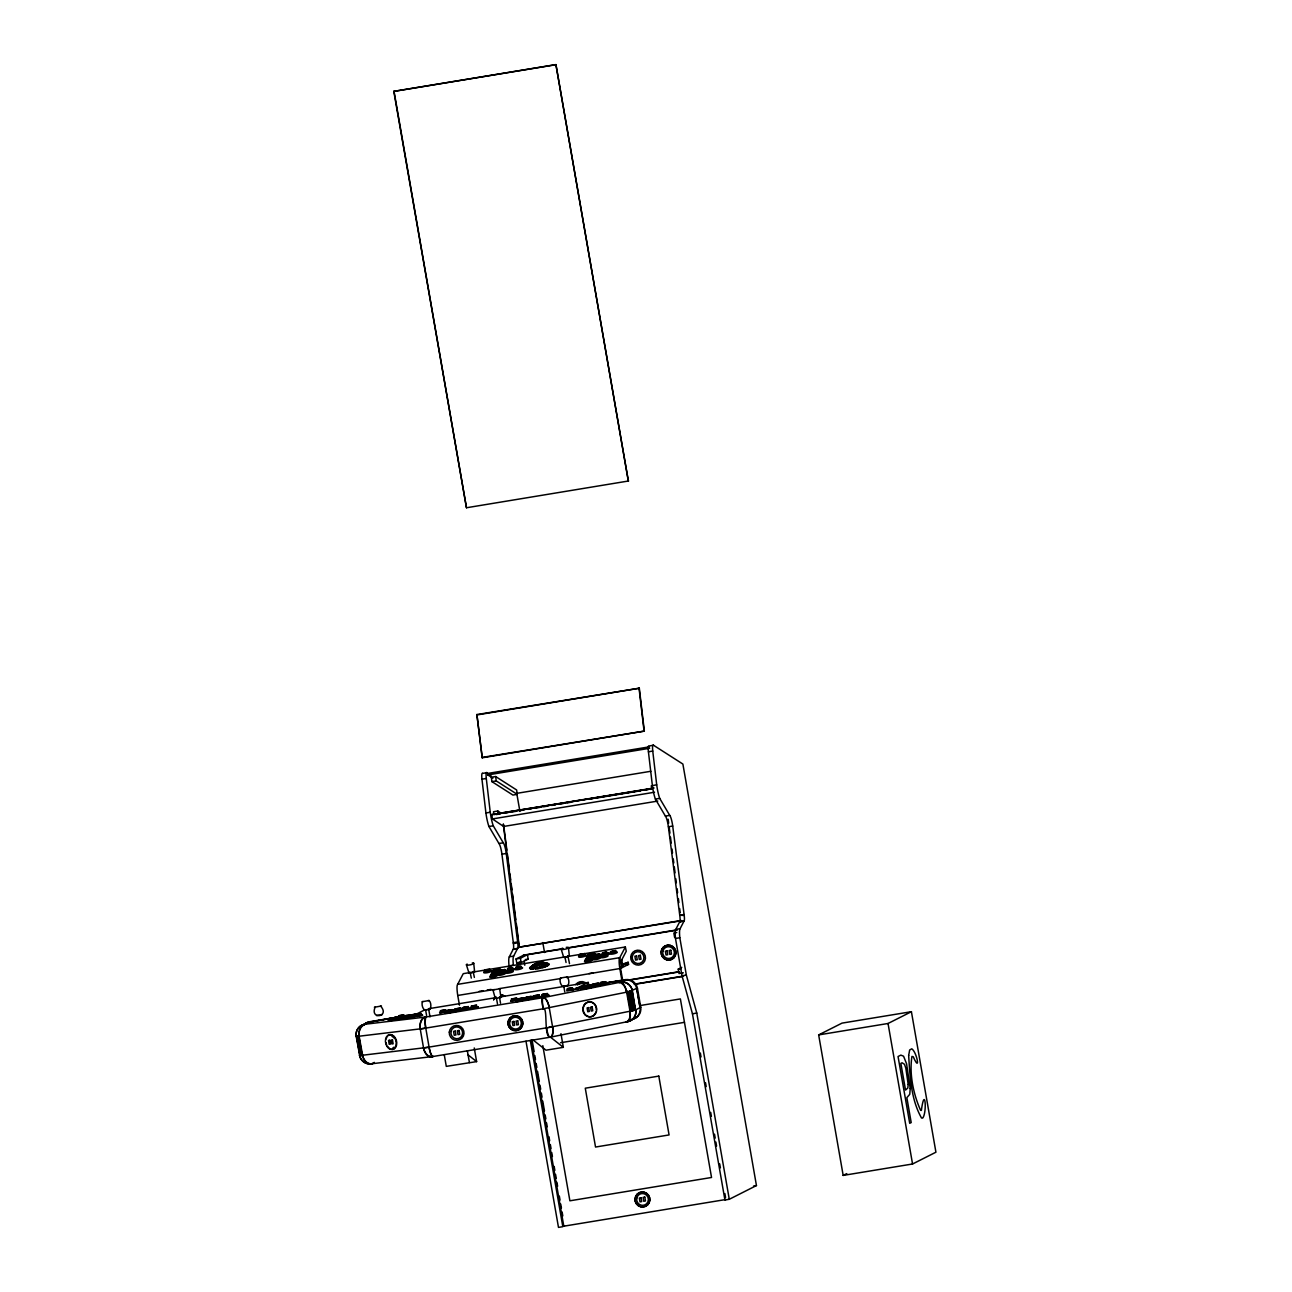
<?xml version="1.0" encoding="UTF-8"?>
<svg xmlns="http://www.w3.org/2000/svg" width="1292" height="1292" viewBox="0 0 1292 1292"><rect width="100%" height="100%" fill="white"/><g stroke="black" fill="none" stroke-linecap="round" stroke-linejoin="round"><path stroke-width="1.5" d="M601.426 955.951L605.173 955.983M473.712 963.202L474.616 971.826L470.676 973.134L468.948 972.941L469.513 972.327M496.29 969.565C506.787 968.419 488.828 973.377 495.45 969.775A3.65 0.807 -11.7 0 1 500.246 969.662A3.65 0.807 -11.7 0 1 494.513 971.326C486.212 974.297 501.651 971.665 494.675 971.487A3.65 0.807 -11.7 0 1 495.337 969.743M498.147 968.742L498.841 969.065M568.464 947.569L569.368 956.209L565.444 957.501L563.7 957.307L564.281 956.71M530.075 968.257L532.094 966.271A15.213 11.095 64.2 0 1 546.629 966.141L548.648 964.155L545.224 963.364A15.213 9.851 89.5 0 0 533.499 969.048L530.075 968.257A15.213 14.81 -26.7 0 1 548.648 964.155M729.286 1199.283L696.776 1013.073L686.343 975.056L679.818 937.734A12.985 2.277 80.7 0 1 680.109 928.69L684.275 920.631A7.558 1.324 80.7 0 0 684.292 916.093L672.712 826.072A9.464 1.663 80.7 0 0 669.74 815.381L659.711 798.375A15.068 2.632 80.7 0 1 656.707 784.842L652.751 751.072A7.897 1.389 80.7 0 1 653.494 745.242L649.149 745.952A7.897 1.389 80.7 0 0 648.423 751.783L652.379 785.568A15.068 2.632 80.7 0 0 655.383 799.086L665.396 816.108A9.464 1.663 80.7 0 1 668.384 826.783L679.947 916.803A7.558 1.324 80.7 0 1 679.931 921.357L675.781 929.4A12.985 2.277 80.7 0 0 675.49 938.46L681.998 975.767L692.447 1013.784L724.941 1199.993L729.286 1199.283L756.45 1185.555L682.887 764.057L653.494 745.242M493.334 989.624L457.756 995.454A10.594 1.857 80.7 0 1 457.659 984.359L463.247 973.667L625.36 946.971L626.249 951.235L620.564 962.136M517.64 941.949L517.834 943.499A7.558 1.324 80.7 0 1 517.801 948.037L513.651 956.096A12.985 2.277 80.7 0 0 513.36 965.14L509.032 965.851A12.985 2.277 80.7 0 1 509.323 956.807L513.473 948.764A7.558 1.324 80.7 0 0 513.489 944.21L513.312 942.659L517.64 941.949L506.254 853.479A9.464 1.663 80.7 0 0 503.266 842.788L493.253 825.782A15.068 2.632 80.7 0 1 490.249 812.248L486.293 778.478A7.897 1.389 80.7 0 1 487.036 772.648L482.691 773.359M625.36 946.971L619.772 957.663A10.594 1.857 80.7 0 0 619.869 968.774L621.904 980.434M428.088 1000.525C431.205 999.733 432.562 1010.796 427.49 1009.73C422.888 1012.653 420.724 1002.705 422.904 1001.445M429.364 1000.492L422.064 1001.736M424.357 1010.134L426.215 1009.633M445.869 1012.088L446.806 1012.024M449.826 1010.457L452.232 1010.086M451.263 1009.892L452.329 1009.617L447.145 1010.506L450.924 1010.279L449.228 1010.715M450.133 1011.216L450.86 1011.265M452.475 1010.489L451.57 1010.522M451.409 1010.78L454.154 1010.263M453.702 1010.699L454.849 1010.522M461.987 1009.036L462.907 1009.02M463.327 1008.39L464.264 1008.325M468.512 1007.502L467.446 1007.776M471.661 1007.049L472.597 1006.71M516.8 999.055L515.734 999.33M523.341 998.829L521.661 998.926M525.004 998.813L525.246 998.91M529.688 997.731L531.222 997.279M532.853 997.376L533.774 997.343M542.398 995.324L543.318 995.308M499.633 988.703L500.957 997.343L497.614 998.054L495.24 998.361L492.946 989.963L494.481 989.543M500.295 988.671L492.946 989.963M495.24 998.361L496.435 998.022M579.801 955.24L580.625 955.822M593.658 957.84L595.709 958.309M602.686 953.577L604.737 954.029M484.92 970.97L486.325 971.487M489.733 970.502L488.909 969.953M498.873 973.361L502.443 973.538M507.934 969.178L508.741 969.743M508.273 968.984L507.304 969.63L511.632 969.775L506.222 971.729L511.648 971.019M516.106 967.821L516.913 968.37M380.51 1005.967C390.636 1017.143 369.173 1020.131 375.294 1006.872M381.479 1006L374.373 1007.243M376.537 1015.593L379.396 1014.931M396.612 1018.548L397.387 1018.516M399.858 1016.529C387.794 1018.354 400.342 1017.192 399.131 1016.529M395.497 1019.711L393.931 1019.533L397.645 1018.726M395.691 1019.743L397.904 1019.566M400.439 1017.418L399.325 1017.466M402.62 1016.158L404.364 1015.738L401.957 1016.013M402.555 1017.143L401.069 1017.66M401.941 1018.484L405.591 1018.387M408.643 1015.544C393.656 1018.484 419.738 1013.929 405.72 1016.126M410.452 1015.577L409.225 1015.673M409.176 1016.449L410.856 1015.803M410.501 1015.318L409.758 1016.142M409.193 1016.594L410.856 1016.206M415.636 1016.319L405.187 1018.5M419.981 1014.769L421.725 1014.333L419.965 1014.511M584.275 954.998L583.79 954.207M589.443 954.336C584.759 958.454 602.621 952.204 590.347 953.658M587.214 957.485C597.728 958.502 578.477 961.458 588.296 958.131M586.067 959.698L589.297 960.134M595.111 955.434L596.161 956.193M593.819 956.774C595.014 959.471 601.878 953.851 593.819 956.774A3.908 0.904 -11.8 0 1 595.047 956.161M593.997 957.63L593.044 958.293L596.452 958.26M606.965 952.462L605.916 951.719L602.33 953.076L606.965 952.462L605.431 952.656M606.077 955.499L605.593 954.707M485.275 970.777L484.306 971.423L489.733 970.696M494.19 969.953L498.664 968.952M500.343 971.019C510.292 971.519 492.946 975.008 500.779 971.729M495.417 975.121L494.352 974.41M499.229 973.151L498.26 973.797L500.876 973.893M504.461 970.954L503.993 970.195M507.175 971.083L508.24 971.81M512.213 968.063L511.164 967.337L507.578 968.516L512.213 968.063L509.952 968.322M516.445 967.611C512.892 969.808 525.053 967.046 520.095 966.787M566.477 977.559L620.58 968.419L622.954 982.001M628.606 480.979L466.477 507.756L393.802 91.377L555.931 64.6L628.364 481.108L555.931 64.6M466.477 507.756L394.044 91.248M402.103 1016.287L369.593 1021.762L364.522 1024.314A10.594 10.417 63.2 0 0 356.188 1036.232L359.644 1055.354L362.6 1055.241A10.498 8.721 84.7 0 0 372.58 1063.817M516.057 958.971L520.401 958.244L527.411 954.707L528.17 959.1L521.16 962.637L516.832 963.364L516.057 958.971L523.809 955.095L563.344 948.586M424.535 1009.989L415.814 1014.398L406.043 1015.997M516.832 963.364L520.337 961.587M606.158 982.808L625.538 979.627A10.594 10.417 63.2 0 1 637.44 988.218L640.751 1007.276L635.777 1009.811A10.498 9.674 72.7 0 1 628.251 1021.52L549.956 1037.25L432.61 1056.565A10.594 1.857 80.7 0 1 429.089 1047.182L425.779 1028.125A10.578 2.681 80.9 0 1 426.441 1016.885L424.858 1017.143A10.578 6.718 82.7 0 0 420.223 1028.949L423.55 1048.006A10.578 6.718 82.7 0 0 431.77 1056.694L433.353 1056.452A10.578 2.681 80.9 0 1 429.057 1047.198L362.018 1055.306A15.924 0.856 -9.9 0 1 359.515 1055.289A10.594 10.417 63.2 0 0 371.418 1063.865L374.389 1062.395M622.13 964.22L628.17 962.282L628.542 964.397L619.869 968.774M588.813 985.36L588.296 982.437L577.831 987.718L588.571 986.022M628.17 962.282L622.663 965.059L621.759 959.827M620.015 967.579L623.503 965.818M582.918 986.62L582.191 986.991L588.005 986.038M625.538 979.627L620.483 982.178L542.042 997.876A10.578 0.824 80.3 0 0 543.141 1008.81C548.179 1005.87 543.302 1038.768 550.667 1037.105A10.578 3.714 78.9 0 0 552.556 1026.752L549.245 1007.695A10.578 3.682 78.9 0 0 543.803 997.537L425.682 1017.03L364.554 1024.314A10.594 7.494 83.2 0 0 359.144 1036.216L362.6 1055.241M359.644 1055.354L359.515 1055.289A10.498 10.481 -35.9 0 0 371.353 1063.817L432.594 1056.565A10.594 7.494 83.2 0 1 423.55 1047.99L549.052 1027.415L630.658 1011.087L627.331 992.03L637.457 988.218M683.339 972.811L679.011 973.522L678.235 969.129L681.74 967.369M630.335 1020.26L625.845 1022.053A10.498 6.04 77.9 0 0 629.882 1011.248A15.924 0.856 -9.9 0 0 635.47 1009.892L632.386 990.754A10.594 10.417 63.2 0 0 620.483 982.178L618.868 982.518A10.498 6.202 77.8 0 1 626.636 992.175L630.012 1011.232A10.594 4.457 78.7 0 1 627.363 1021.73A10.594 10.417 63.2 0 0 635.777 1009.811L630.658 1011.087M631.691 1019.549L632.418 1019.178A10.594 10.417 63.2 0 0 640.751 1007.276M818.66 1034.908L842.029 1023.119L911.409 1011.701L935.925 1152.206L912.556 1163.995L843.175 1175.413L818.66 1034.908L888.04 1023.49L911.409 1011.701M531.303 1040.06L563.797 1226.189L564.523 1225.833M843.175 1175.413L846.777 1173.604M579.801 955.046L581.045 954.562M580.625 954.82L579.187 955.709L581.206 955.789M587.424 957.243L586.261 958.163L591.688 957.437M595.58 955.224C590.46 957.679 603.897 955.127 598.745 954.594M602.67 953.367L605.496 952.527M593.642 957.63L595.063 957.227M589.717 959.875L590.719 959.084L589.136 958.906M606.675 953.528L607.159 952.559M597.631 957.792L598.632 957.194L597.647 956.807M611.681 951.784L610.858 952.688M605.593 955.709L607.03 954.836L605.173 954.61M593.351 953.835L590.945 954.546M592.802 954.223L593.739 953.496L590.186 954.077M566.703 976.8C569.158 977.269 570.499 987.346 565.169 986.151C560.76 988.864 558.289 977.979 561.519 977.689M567.576 976.8L560.276 978.092M577.088 988.348L575.861 988.445L578.218 987.992M579.85 987.653L581.045 987.363L577.314 987.879M588.118 986.119L585.583 986.523L590.767 985.602L587.262 986.394L589.394 986.119M591.671 985.925L587.295 987.266M596.985 984.795L597.857 984.698M601.652 983.067L596.581 983.89L601.232 983.47M605.383 982.727L606.271 982.518L605.205 982.582M484.92 970.777L485.744 970.567M498.615 969.501L497.517 970.066M492.93 972.844L491.493 973.7L493.496 973.764M491.784 974.992L490.33 975.654L491.767 975.944M496.08 973.183L497.533 972.327L494.917 972.23M496.919 972.973L495.498 973.377M503.977 971.164L505.43 970.308L503.412 970.227M494.933 975.331L496.37 974.475L492.204 974.733M511.907 969.113L513.36 968.273L510.679 968.273M502.863 973.28L504.3 972.44L502.459 972.23M516.267 967.498C528.783 965.447 512.536 965.754 516.929 967.401M510.808 971.229L512.262 970.55L510.825 970.26M533.596 965.495A9.981 2.229 -11.7 0 0 531.448 969.097L546.629 966.141M446.095 1011.975L446.338 1012.088M450.246 1010.522L450.908 1010.57M454.574 1011.006L455.624 1011.087M461.793 1009.036L462.439 1009.068M461.244 1010.199L468.592 1008.987L465.395 1009.359M458.45 1010.635L461.922 1009.795L457.723 1010.344M476.49 1006.226L476.247 1006.113M516.59 999.12L515.879 999.071M516.962 1000.299L517.672 1000.347M520.111 999.039L523.098 998.441M533.79 996.762L534.791 996.52M532.11 998.522L539.458 997.311L535.389 997.795M532.466 998.296L528.59 998.668M539.184 995.906L538.925 995.809M528.137 997.553L529.817 997.101L522.42 998.554M584.049 955.24L581.804 955.822M589.717 953.674L593.739 953.334M595.402 955.369C608.564 952.156 588.296 954.982 596.177 955.03M590.266 957.856L592.285 956.774L588.28 957.081M604.091 952.963L602.072 953.835L603.913 954.255M586.277 959.455L587.795 959.116M587.149 959.294L585.115 960.182L586.972 960.586M598.164 955.805L599.23 954.627M606.077 953.738L608.112 952.85L606.093 952.559M589.12 960.069L591.155 958.987L587.747 959.019M597.049 958.002L599.068 957.114L597.227 956.694M614.249 952.366L616.284 951.477L614.265 951.187M615.105 952.188L612.085 952.882M604.995 955.902L605.851 955.741M485.566 970.68C498.066 967.708 478.961 970.227 486.341 970.373M488.311 971.099L490.346 970.244L488.328 969.985M495.014 969.549L498.179 968.935M500.553 970.793L502.071 970.453M501.425 970.631L499.39 971.487L501.393 971.746M504.251 971.196L502.733 971.519M516.655 967.369L520.934 966.674M507.401 970.857L509.646 970.276M511.325 969.307L512.181 969.145M507.659 970.89L509.581 970.389M495.191 975.363L493.689 975.686M503.121 973.312L501.619 973.651M520.353 967.773L517.333 968.467M389.312 1019.566L388.521 1019.776L390.297 1019.598M396.16 1017.983L394.415 1018.419L395.643 1018.306M393.85 1018.92L394.641 1018.71L393.43 1018.823M410.436 1015.916L408.95 1016.206M410.452 1016.045L411.583 1015.98M572.162 988.881L573.05 988.655L572.001 988.719M575.828 988.913L574.924 989.107L576.684 989.026M582.611 987.411L581.755 987.686L583.273 987.508M581.287 988.17L582.401 987.896L581.077 987.992M590.46 986.636L590.815 986.184M595.967 985.344L596.581 985.069M601.862 983.987L601.038 984.149M440.427 1011.588L441.428 1011.345M441.186 1011.442L440.152 1011.733L441.541 1011.588M454.445 1009.73L449.309 1010.263M450.488 1011.361L453.896 1010.699M447.113 1012.363L446.289 1012.605L447.63 1012.573M458.515 1009.876L459.548 1009.585L458.175 1009.73M459.29 1009.714L458.03 1009.989M472.097 1006.823L471.063 1007.114L472.452 1006.969M512.197 999.733L511.18 1000.024L512.084 999.943M517.333 1000.202L510.566 1001.219L513.053 1000.573M523.551 998.829L521.193 999.281M524.875 998.151L526.765 998.022M521.354 999.685L518.835 1000.202M530.786 997.505L531.82 997.214L530.899 997.295M529.397 998.199L530.414 997.909L529.51 998.005M533.079 997.246L533.305 997.408M530.156 998.038L528.896 998.312M539.588 995.841L538.312 996.116M547 994.646L548.034 994.356L547.114 994.452M612.101 951.526L615.686 951.041M605.415 953.9C607.692 956.71 594.708 955.143 606.239 953.964M603.671 954.966L601.2 955.789A3.908 0.904 -11.8 0 1 597.873 957.259M596.387 958.163L597.211 958.066M497.582 970.082L496.209 970.195M517.349 967.143L519.675 966.691M495.66 973.441L494.093 973.797M511.487 969.371L509.985 969.614M494.513 975.589L492.171 976.041M510.388 971.487L508.838 971.842M399.438 1016.497L398.243 1016.804L399.47 1016.691M405.058 1017.143L403.96 1017.482L405.074 1017.353M410.468 1016.255L411.308 1015.932M414.57 1015.367L415.766 1015.06L414.005 1015.237M416.492 1015.124L417.364 1015.221M416.799 1015.092L415.717 1015.431L416.832 1015.286M571.694 988.978L572.372 988.687M576.733 987.992L575.893 988.477L576.878 988.17M576.41 988.784L575.311 989.188M582.24 987.459L583.063 987.314M594.788 984.682L593.173 984.972L594.901 984.811M593.787 984.972L592.737 985.053L596.274 984.31L591.058 985.198L594.142 984.811M580.706 988.315L581.739 988.122M586.616 987.104L585.26 987.443L586.826 987.298M592.124 985.812L591.219 986.071L592.947 985.925M596.823 984.666L597.647 984.504M605.738 982.679L604.349 982.97M590.008 986.749L590.832 986.587M595.515 985.441L597.259 985.166M593.626 986.458L590.169 987.346L591.074 987.346M596.355 985.812L599.149 985.15M444.723 1011.038L446.257 1010.635L444.868 1010.78M450.908 1010.134L450.052 1010.344L453.54 1009.859M455.543 1009.73L456.383 1009.569M446.37 1011.862L439.555 1012.928L442.042 1012.266M450.827 1011.329L449.39 1011.604M463.57 1008.228L464.409 1008.067M475.634 1006.42L476.473 1006.274M461.777 1010.053L463.408 1009.714M521.774 998.49L521.047 998.974M520.854 998.813L521.92 998.668L518.011 998.829L523.212 997.892L520.175 998.587M517.575 1000.121L516.332 1000.444L517.22 1000.412M526.409 998.054L527.249 997.909M520.66 999.427L521.516 999.249M522.549 999.071L524.067 998.748M535.292 996.407L534.226 996.681L536.713 996.568M543.464 995.05L541.962 995.405L542.85 995.357M517.301 1001.219C511.874 1002.753 528.412 999.701 521.128 1000.541M525.327 999.733C519.804 1001.284 536.438 998.199 529.155 999.039M546.5 994.759L546.936 994.436M395.933 1018.015L395.223 1018.354M392.913 1019.146L393.769 1018.984M402.91 1016.998L403.766 1016.852M409.257 1015.9L410.275 1015.528L409.273 1015.447M400.552 1017.983L401.408 1017.821M405.591 1017.03L404.251 1017.305L405.623 1017.272M410.533 1015.851L411.389 1015.69M402.523 1018.128L407.723 1016.949M408.24 1016.82L409.096 1016.659M414.038 1015.48L414.893 1015.334M408.014 1017.466L397.5 1019.663M410.162 1016.966L417.332 1016.336M359.273 1036.184L356.237 1036.265A15.924 0.856 -9.9 0 0 359.144 1036.216L423.275 1028.513L543.141 1008.81L627.331 992.03A15.924 0.856 -9.9 0 0 632.386 990.754M571.985 988.945L569.756 989.381M576.765 988.186L580.867 987.556M567.689 990.496L568.528 990.318M576.054 988.816L577.136 988.622M580.156 987.815L578.251 988.186M596.904 984.472L597.776 984.31M591.381 985.764L592.511 985.699M605.205 982.808L603.703 983.083M579.979 988.461L581.061 988.267M600.457 984.262L601.329 984.116M589.427 986.862L590.299 986.717M594.95 985.57L595.806 985.408M604.721 984.003L607.256 983.438L605.593 983.535M587.44 987.912C579.349 989.656 594.126 987.605 591.429 987.33M444.125 1011.152L444.981 1011.006M453.379 1010.166L453.944 1009.843M456.124 1009.601L458.418 1009.165M457.271 1009.23C464.361 1007.582 446.015 1010.925 457.61 1009.31M465.33 1007.712L467.026 1007.276L461.842 1008.164L465.637 1007.808L464.151 1008.099M450.31 1010.942L451.667 1010.748M458.822 1009.407L460.953 1008.874L459.564 1009.02M459.677 1009.262L458.143 1009.537M467.704 1007.76L464.668 1008.309M472.339 1006.743L473.195 1006.597M450.246 1011.458L447.21 1012.007M457.416 1010.102L458.289 1009.956M465.475 1008.6L467.623 1008.067L466.234 1008.212M475.02 1006.549L475.892 1006.403M447.307 1012.718C439.183 1014.591 457.707 1011.458 450.262 1012.217M455.349 1011.216C447.29 1013.073 465.766 1009.956 458.289 1010.715M515.137 999.459L515.992 999.314M518.996 999.41L519.852 999.265M524.81 998.183L523.567 998.619M526.991 997.925L527.863 997.779M520.256 999.927L522.388 999.41L521.467 999.491M530.544 997.586L527.685 998.086M538.57 996.084L537.052 996.358M528.283 998.425L529.155 998.28M536.358 996.923L538.489 996.407L537.569 996.487M545.886 994.888L546.758 994.727M537.214 996.778L534.161 997.327M534.274 998.038L529.316 998.974M401.99 1016.287L402.846 1016.142M403.605 1015.964C414.877 1013.881 398.324 1017.692 403.815 1015.787M392.284 1019.259L393.123 1019.113M403.427 1017.175L401.505 1017.531M399.922 1018.112L400.778 1017.967M405.365 1017.046L406.625 1016.626M414.264 1015.464L412.729 1015.754M390.749 1020.276L388.036 1020.89L390.249 1020.712M407.61 1016.949L408.466 1016.804M399.616 1018.79L395.756 1019.469M419.351 1014.882L420.207 1014.737M581.82 954.368L583.37 954.11M509.403 969.533L506.997 970.97A3.908 0.872 -11.7 0 1 507.013 970.324M613.603 951.283L610.502 951.703L615.67 950.524L610.244 952.462L611.197 952.769M588.877 956.807L591.122 956.516M576.91 988.638L577.96 988.461M586.067 987.056L584.517 987.33M590.735 985.893L591.575 985.764M599.811 984.391L600.651 984.246M580.221 988.445L578.251 988.816M595.144 985.554L593.577 985.844M601.749 984.181L603.719 983.826M596.662 985.683L599.827 985.118M605.06 983.987L601.216 984.649M592.107 986.797L590.137 987.153M592.35 986.781L593.303 986.603M586.6 988.089L581.158 988.881L586.229 987.75M443.447 1011.281L444.27 1011.152M451.215 1010.764L453.201 1010.409M450.149 1011.022L450.973 1010.893M475.181 1006.549L472.84 1006.952M457.578 1010.102L455.236 1010.506M464.813 1008.713L466.703 1008.164M514.474 999.588L515.282 999.459M450.456 1012.121L453.928 1011.281L451.683 1011.507M523.551 998.441L524.988 998.135M521.015 999.346L521.839 999.217M522.081 999.104C527.879 997.925 510.502 1000.573 519.626 998.845M546.048 994.872L544.465 995.163M523.745 999.201L526.296 998.781M526.102 998.829L528.444 998.425M535.647 997.343L540.831 996.633L535.259 997.86M521.322 1000.46L524.794 999.62L521.597 999.976M551.086 1027.043L550.085 1027.221M406.77 1016.19L409.306 1015.706L406.108 1016.303M392.397 1019.259L390.071 1019.646M405.898 1016.772L402.926 1017.24M400.035 1018.112L398.453 1018.387M417.849 1014.85L419.432 1014.559M419.48 1014.882L417.881 1015.173M417.833 1015.9L422.71 1015.254L416.945 1016.449M549.568 1027.318L548.535 1027.511M569.449 989.091L571.742 988.719M590.815 985.909L589.233 986.167M599.892 984.391L598.309 984.666M577.863 988.461L579.85 988.122L578.816 988.315M443.495 1011.297L441.929 1011.555M448.76 1010.522L445.74 1011.168L450.407 1010.667M450.327 1010.699L452.943 1010.376M514.507 999.604L512.94 999.863M523.761 998.312L521.629 998.732M529.284 997.505L525.553 997.973M451.909 1011.055L452.927 1010.877M465.75 1008.842L469.949 1008.293L465.475 1009.31M522.792 999.394L523.793 999.217M412.729 1015.722L409.758 1016.093M400.391 1018.774L389.861 1020.825M393.802 91.377L555.689 64.729M476.893 714.557L639.314 688.216L644.337 731.111L482.223 757.79L476.893 714.557L482.223 757.79M477.2 714.896L639.314 688.216M481.916 757.451L644.337 731.111M492.898 778.172L487.811 774.925L487.617 773.456L649.456 746.824M487.811 774.925L649.666 748.278M495.643 776.54L491.315 777.251L491.913 781.628L512.908 795.065L517.236 794.338L516.638 789.977L495.643 776.54L496.241 780.917L517.236 794.338M517.753 942.837L513.425 943.548L501.926 854.19A9.464 1.663 80.7 0 0 498.938 843.498L488.925 826.492A15.068 2.632 80.7 0 1 485.921 812.975L481.964 779.189L486.293 778.478M648.423 751.783L652.751 751.072M491.913 781.628L496.241 780.917M516.638 793.369L650.861 771.276M485.921 812.975L490.249 812.248M500.666 812.91L497.84 811.021L493.512 811.731L493.899 814.638M652.379 785.568L656.707 784.842M657.789 801.072L503.589 826.46L492.413 818.934L491.816 814.558L654.075 787.975M494.222 814.525L652.379 788.491M491.816 814.558L652.153 788.653M496.241 814.558L500.198 813.912M504.155 813.266L508.111 812.603M512.052 811.957L516.009 811.311M519.965 810.649L523.922 810.003M527.879 809.357L531.836 808.695M535.776 808.049L539.733 807.403M543.69 806.741L547.647 806.095M551.603 805.449L555.544 804.803M559.501 804.141L563.457 803.495M567.414 802.849L571.371 802.187M589.168 799.263L593.109 798.617M597.065 797.955L640.557 790.801M644.514 790.155L648.471 789.493M492.413 818.934L654.527 792.238M488.925 826.492L493.253 825.782M655.383 799.086L659.711 798.375M498.938 843.498L503.266 842.788M665.396 816.108L669.74 815.381M501.926 854.19L506.254 853.479M668.384 826.783L672.712 826.072M684.098 914.542L679.77 915.253L684.211 915.43M503.25 824.086L519.093 947.165L681.207 920.485M519.093 947.165L679.527 921.051M517.737 948.28L513.279 949.216L517.607 948.506M684.195 920.873L679.737 921.81L684.066 921.099M509.323 956.807L513.651 956.096M675.781 929.4L680.109 928.69M567.301 947.94L676.039 930.03M523.066 955.434L562.618 948.958M568.545 947.973L677.283 930.078M676.733 932.549L673.843 933.034L674.618 937.427M525.279 959.585L528.17 959.1M675.49 938.46L679.818 937.734M457.659 984.359L619.772 957.663L621.565 967.918M625.247 964.93L628.542 964.397M479.219 991.352L483.176 990.689M487.132 990.043L491.089 989.397M588.958 973.619L592.899 972.973M499.261 988.622L560.55 978.561M428.266 1008.777L495.434 997.731M499.39 997.069L588.296 982.437M678.235 969.129L681.126 968.661M400.181 1016.966C401.295 1016.223 358.255 1023.716 365.668 1024.201A10.498 8.721 84.7 0 0 359.192 1036.2M605.237 983.212L624.811 979.998A10.594 10.417 63.2 0 1 636.714 988.59L640.105 1007.615A10.594 10.417 63.2 0 1 631.772 1019.533M629.818 979.804L679.237 971.665M629.075 980.176L678.51 972.036M681.998 975.767L686.343 975.056M634.211 984.165L683.63 976.025M635.454 984.213L682.903 976.397M641.026 1005.402L680.383 998.926L711.537 1177.48L569.885 1200.801L542.818 1045.664M692.447 1013.784L696.776 1013.073M560.518 1042.741L684.469 1022.343M474.245 1047.957L476.619 1061.62L446.289 1066.368L444.238 1054.66M560.97 1033.681L563.344 1047.344L545.999 1050.186L532.724 1039.689M753.559 1186.04L756.45 1185.555M563.797 1226.189L725.91 1199.509M404.461 1016.029L412.213 1014.769M584.856 986.297L588.732 985.667M399.858 1017.046L368.866 1022.133A10.594 10.417 63.2 0 0 363.133 1025.299M405.672 1016.093L411.486 1015.141M605.431 983.164L624.811 979.998M602.201 983.373L603.009 983.212M568.981 989.511L569.788 989.349M578.654 987.831L579.947 987.621M584.549 987.298L583.031 987.572M593.609 985.812L592.091 986.071M590.751 986.62L591.736 986.458M570.499 989.963L574.036 989.575L566.703 990.916M578.299 988.768L576.377 989.107M514.652 999.265L515.492 999.104M443.64 1010.958L444.48 1010.812M535.534 996.633L537.892 996.471M543.706 995.276L544.546 995.115M523.971 998.797L525.02 998.603M465.007 1008.406L465.847 1008.244M522.872 999.346L521.29 999.475M444.028 1011.911L446.531 1011.571M463.295 1008.987L464.135 1008.842M518.076 1000.331L518.916 1000.169M399.793 1016.675L400.633 1016.529M419.319 1014.608L420.175 1014.462M395.966 1018.29L396.822 1018.144M417.155 1015.286L417.994 1015.124M397.71 1018.5L398.566 1018.338M405.397 1017.337L406.253 1017.175M403.362 1018.322L409.806 1017.353M566.348 985.634L568.254 985.473M601.491 983.47L602.347 983.309M594.045 984.972L597.356 984.762M597.598 984.762L598.471 984.617M570.886 988.881L572.34 988.655M569.126 989.462L566.994 989.72M579.672 988.17L580.754 987.992M586.568 987.363L587.44 987.217M589.782 987.556L603.364 984.73L601.717 984.827M499.293 997.521L500.957 997.343M428.427 1009.262L430.091 1009.1M537.892 995.938L538.748 995.793M515.298 999.152L516.719 998.942M543.028 995.373L543.9 995.228M512.262 999.943L513.134 999.798M536.519 996.617L537.391 996.471M533.483 997.408L534.355 997.263M517.398 1000.428L518.253 1000.266M444.287 1010.861L445.159 1010.715M459.177 1009.052L460.356 1008.955M463.99 1008.39L464.845 1008.244M473.017 1006.888L471.612 1007.098M442.122 1011.507L440.717 1011.717M465.653 1008.293L466.525 1008.148M450.795 1010.586L451.845 1010.441M457.772 1009.746L458.999 1009.601M462.617 1009.084L463.489 1008.939M454.558 1010.602L455.414 1010.457M446.531 1012.104L447.387 1011.943M487.682 970.066L488.505 969.856M495.547 970.292L495.66 970.421M501.231 971.875L502.055 971.665M494.174 973.554C484.193 976.397 501.635 973.312 492.64 973.942M581.045 955.935L585.228 954.513L583.209 954.239M590.331 954.82L588.894 954.578M603.606 956.338L601.2 955.789A3.908 0.904 -11.8 0 0 598.858 955.289M380.833 1014.704L382.287 1014.591M402.587 1015.916L403.944 1015.722M399.147 1016.772L400.003 1016.626M399.002 1017.466L400.1 1017.434M403.782 1017.095L402.829 1017.208M395.336 1018.387L396.192 1018.241M393.107 1018.839L394.221 1018.694M397.08 1018.581L397.936 1018.435M410.194 1017.272L411.389 1017.062M394.964 1019.566L396.16 1019.356M402.555 1018.419L403.75 1018.209M535.453 969.065L537.843 968.758A9.981 2.229 -11.7 0 0 548.309 965.382A9.981 2.229 -11.7 0 0 545.515 963.234M604.963 982.582L605.98 982.469M601.733 983.406L600.457 983.583M588.781 986.216L587.505 986.377M589.798 986.555L590.88 986.458M568.528 989.543L567.43 989.64M580.431 988.073L582.773 987.556M538.473 995.857L539.297 995.728M530.431 997.359L531.27 997.23M534.307 996.794L535.13 996.665M511.729 1000.008L512.553 999.879M529.042 998.054L529.865 997.925M522.436 998.845L523.631 998.684M524.875 998.991L525.715 998.861M372.564 1063.752L371.482 1063.817A10.594 7.494 83.2 0 1 362.422 1055.273M575.085 989.236L576.038 989.107M567.64 955.838L569.384 956.032M491.493 976.09L492.349 975.912M611.407 952.915L612.263 952.753M409.176 1017.353L410.953 1017.305M473.534 971.423L474.616 971.649M610.841 952.898L611.681 952.785M487.617 773.456L491.008 775.636M550.069 1036.846L563.344 1047.344M467.769 1054.611L476.619 1061.62M364.473 1024.233L364.457 1024.217A10.498 10.481 -35.4 0 0 356.253 1036.216L356.091 1034.908M561.196 949.216L563.7 957.307M466.428 964.849L468.948 972.941M362.018 1055.306L362.341 1056.63M627.024 990.706L627.331 992.03M567.963 956.161L569.514 963.687M564.895 956.855L566.058 962.492M473.211 971.794L474.374 977.43M470.143 972.488L471.305 978.125M888.04 1023.49L912.556 1163.995M700.329 1052.98L701.023 1056.937M705.513 1082.68L706.207 1086.637M710.697 1112.38L711.391 1116.336M714.508 1134.166L715.203 1138.123M715.881 1142.08L716.576 1146.036M719.692 1163.866L720.387 1167.823M724.877 1193.566L725.571 1197.523M632.095 990.851L635.616 1011.248M631.772 990.948L635.099 1010.005M631.417 991.045L634.743 1010.102M631.013 991.158L634.34 1010.215M630.593 991.271L633.92 1010.328M630.125 991.384L633.451 1010.441M629.624 991.513L632.951 1010.57M629.091 991.626L632.418 1010.683M628.526 991.755L631.853 1010.812M627.944 991.901L631.271 1010.958M563.764 986.038L564.765 991.852M516.768 793.45L519.901 811.344M542.802 942.562L544.53 952.511M524.1 961.313L524.778 965.221M520.401 958.244L521.16 962.637M532.385 1041.675L534.113 1051.575M534.807 1055.532L535.502 1059.488M536.18 1063.445L536.874 1067.418M537.569 1071.375L539.297 1081.275M539.991 1085.232L540.686 1089.188M541.364 1093.161L542.059 1097.118M542.753 1101.075L544.481 1110.975M545.176 1114.931L545.87 1118.888M546.548 1122.861L547.243 1126.818M548.971 1136.718L549.665 1140.674M550.36 1144.631L551.054 1148.604M551.732 1152.561L552.427 1156.518M554.155 1166.418L554.849 1170.374M555.544 1174.347L556.238 1178.304M556.917 1182.261L557.611 1186.217M559.339 1196.117L560.034 1200.09M560.728 1204.047L561.422 1208.004M562.101 1211.961L562.795 1215.917M530.318 1040.48L562.827 1226.689L558.483 1227.4L525.989 1041.191M457.756 995.486L459.451 1005.176M467.365 1050.848L469.416 1062.557M428.669 1009.165L430.026 1016.917M425.569 1009.73L426.586 1015.528M358.805 1036.232L362.131 1055.289M358.385 1036.265L361.712 1055.322M357.997 1036.297L361.324 1055.354M357.642 1036.313L360.969 1055.37M357.319 1036.329L360.646 1055.386M357.044 1036.346L360.371 1055.402M356.802 1036.346L360.129 1055.402M356.43 1036.313L359.919 1055.386M636.714 988.574L640.024 1007.647M499.536 997.408L500.537 1003.222M496.435 997.957L497.452 1003.755M651.297 785.762L651.685 788.669M497.84 811.021L498.244 813.928M668.174 819.225L668.675 823.198M669.191 827.171L669.95 833.13M670.467 837.103L671.242 843.062M672.002 849.006L672.518 852.978M673.277 858.938L673.794 862.911M674.295 866.884L675.07 872.843M675.829 878.786L676.346 882.759M677.105 888.718L677.622 892.691M678.397 898.651L678.898 902.623M679.673 908.567L680.173 912.54M503.541 824.328L506.868 850.136M507.385 854.109L509.419 869.984M509.936 873.957L510.695 879.917M511.212 883.889L511.971 889.849M512.488 893.822L515.815 919.629M516.315 923.602L519.384 947.424M639.007 687.877L644.03 730.771M596.048 1011.911A7.494 6.799 86.7 0 1 584.905 1014.704A7.494 6.799 86.7 0 1 587.198 1002.334A7.494 6.799 86.7 0 1 596.403 1009.989M386.147 1038.865A7.494 5.281 77 0 1 393.753 1035.958A7.494 5.281 77 0 1 395.723 1047.263A7.494 5.281 77 0 1 387.439 1046.245M386.599 1044.534A7.494 5.281 77 0 1 386.082 1042.644M391.96 1036.394A5.959 4.199 77 0 1 394.012 1038.009M393.931 1047.198A5.959 4.199 77 0 1 392.946 1047.747M552.572 1026.752A10.594 4.457 78.7 0 1 549.956 1037.25A10.594 1.857 80.7 0 1 546.468 1027.867M363.86 1024.927A10.594 10.417 63.2 0 1 369.593 1021.762M632.337 990.77A10.498 9.755 72.3 0 0 621.21 981.872L620.628 982.114A10.594 4.457 78.7 0 1 626.685 992.175M543.141 1008.81A10.594 1.857 80.7 0 1 543.06 997.699L543.06 997.699A10.594 4.457 78.7 0 1 549.262 1007.695M535.582 968.935A15.213 6.638 84.7 0 1 542.398 962.928M537.908 968.645A15.213 2.972 80.9 0 1 540.411 963.186M531.82 968.968A15.213 12.387 -83 0 1 546.904 963.444M530.657 968.693A15.213 14.067 -67.8 0 1 548.066 963.719M530.14 967.676A15.213 14.535 30.8 0 1 548.583 964.736M530.834 966.997A15.213 13.259 54.2 0 1 547.889 965.415M533.871 965.528A15.213 8.172 69.9 0 1 544.853 966.884M536.002 964.833A15.213 4.683 74.1 0 1 536.664 963.509M537.101 963.105A15.213 4.683 74.1 0 1 542.721 967.579M538.312 963.089A15.213 0.888 77.5 0 1 540.347 968.176M584.759 954.853A3.908 0.904 -11.8 0 1 585.454 956.015A3.908 0.904 -11.8 0 1 580.076 957.243A3.908 0.904 -11.8 0 1 579.381 956.08M592.527 957.324A3.908 0.904 -11.8 0 1 589.976 959.31M585.938 959.536A3.908 0.904 -11.8 0 1 587.149 958.212M597.744 957.485A3.908 0.904 -11.8 0 1 599.504 958.502A3.908 0.904 -11.8 0 1 593.674 959.827A3.908 0.904 -11.8 0 1 593.949 958.357M615.816 951.8A3.908 0.904 -11.8 0 1 616.058 953.173A3.908 0.904 -11.8 0 1 610.244 954.126A3.908 0.904 -11.8 0 1 612.02 952.43M605.69 955.402A3.908 0.904 -11.8 0 1 607.628 956.306A3.908 0.904 -11.8 0 1 602.153 957.743A3.908 0.904 -11.8 0 1 601.184 956.581M607.644 953.173A3.908 0.904 -11.8 0 1 609 953.884A3.908 0.904 -11.8 0 1 605.803 955.192M601.749 955.418A3.908 0.904 -11.8 0 1 602.976 954.094M566.251 947.327A3.747 0.84 -11.7 0 1 567.915 948.247A3.747 0.84 -11.7 0 1 562.343 949.507A3.747 0.84 -11.7 0 1 562.601 948.15M591.397 959.536A3.908 0.904 -11.8 0 1 590.67 960.99A3.908 0.904 -11.8 0 1 585.308 961.862A3.908 0.904 -11.8 0 1 586.019 960.424M595.047 957.63A3.908 0.904 -11.8 0 1 593.577 957.307M489.022 970.647A3.908 0.872 -11.7 0 1 490.766 971.616A3.908 0.872 -11.7 0 1 484.936 972.924A3.908 0.872 -11.7 0 1 485.211 971.503M502.976 973.038A3.908 0.872 -11.7 0 1 504.72 973.99A3.908 0.872 -11.7 0 1 498.89 975.315A3.908 0.872 -11.7 0 1 499.164 973.893M521.064 967.433A3.908 0.872 -11.7 0 1 521.532 968.661A3.908 0.872 -11.7 0 1 515.879 969.759A3.908 0.872 -11.7 0 1 516.396 968.354M510.938 970.97A3.908 0.872 -11.7 0 1 512.682 971.939A3.908 0.872 -11.7 0 1 506.852 973.247A3.908 0.872 -11.7 0 1 507.126 971.826M513.602 968.838A3.908 0.872 -11.7 0 1 511.034 970.76M497.065 972.876A3.908 0.872 -11.7 0 1 498.421 973.554A3.908 0.872 -11.7 0 1 495.207 974.83M491.671 975.185A3.908 0.872 -11.7 0 1 491.687 974.087M495.918 975.024A3.908 0.872 -11.7 0 1 496.386 976.235A3.908 0.872 -11.7 0 1 490.734 977.35A3.908 0.872 -11.7 0 1 491.235 975.928M472.307 962.911A3.747 0.84 -11.7 0 1 472.969 963.977A3.747 0.84 -11.7 0 1 467.833 965.14A3.747 0.84 -11.7 0 1 467.171 964.074M506.416 971.39A3.908 0.872 -11.7 0 1 503.105 972.811M499.568 973.151A3.908 0.872 -11.7 0 1 500.295 971.762M504.09 970.906A3.908 0.872 -11.7 0 1 506.173 970.986M493.705 999.733A7.494 7.364 63.2 0 1 495.886 996.6A7.494 7.364 63.2 0 0 493.576 999.798M504.897 996.31A7.494 7.364 63.2 0 0 501.296 994.953A7.494 7.364 63.2 0 1 504.768 996.374M575.667 984.666A7.494 7.364 63.2 0 1 587.392 984.31M577.362 985.005A5.959 5.846 63.2 0 1 584.388 983.777M500.343 996.455A5.959 5.846 63.2 0 1 501.861 996.6M481.964 779.189A7.897 1.389 80.7 0 1 482.481 773.214M579.446 954.594L584.614 953.577L579.446 954.594M586.52 957.033L591.671 956.032L586.52 957.033M908.664 1055.548C909.956 1076.494 911.022 1099.653 921.551 1118.064L922.698 1118.081C927.252 1112.331 924.959 1084.553 921.357 1110.409L920.598 1110.329C913.363 1094.146 909.148 1073.943 911.942 1056.436L913.25 1056.759C920.712 1073.7 917.078 1052.286 911.764 1048.813L909.665 1049.976L908.664 1055.548M499.649 970.567L504.801 969.549L499.649 970.567M910.214 1088.462L909.762 1094.308L906.855 1097.667L911.199 1122.57L909.713 1123.313L898.053 1056.517L900.847 1055.112L903.576 1056.21L906.58 1063.817L910.214 1088.462M908.195 1084.392L907.824 1087.977L905.531 1090.093L900.863 1063.397L902.091 1062.783L904.513 1064.333L905.837 1068.209L908.195 1084.392M440.475 1010.732L445.659 1009.827L440.475 1010.732M455.172 1008.971L460.356 1008.083L455.172 1008.971M463.198 1007.469L468.382 1006.581L463.198 1007.469M471.386 1006.113L476.554 1005.224L471.386 1006.113M470.498 1008.261L478.137 1006.936L470.498 1008.261M511.487 999.023L516.671 998.135L511.487 999.023M526.038 997.295L531.222 996.407L526.038 997.295M532.708 996.487L537.892 995.599L532.708 996.487M534.064 995.809L539.248 994.905L534.064 995.809M542.252 994.452L547.437 993.548L542.252 994.452M541.364 996.584L549.003 995.276L541.364 996.584M388.908 1018.758L394.044 1017.902L388.908 1018.758M398.614 1015.787L403.766 1014.931L398.614 1015.787M396.547 1017.611L401.683 1016.756L396.547 1017.611M410.032 1015.108L415.168 1014.252L410.032 1015.108M415.976 1014.382L421.127 1013.526L415.976 1014.382M567.382 988.671L572.453 987.847L567.382 988.671M582.143 986.62L587.214 985.796L582.143 986.62M587.65 985.328L592.721 984.504L587.65 985.328M593.173 984.036L598.244 983.212L593.173 984.036M600.602 982.534L605.673 981.71L600.602 982.534M588.651 1007.582L587.101 1007.905L587.763 1011.765L589.33 1011.458L588.651 1007.582M592.107 1006.888L590.541 1007.211L591.219 1011.071L592.786 1010.764L592.107 1006.888M667.06 950.864L665.348 951.154L666.026 955.014L667.722 954.74L667.06 950.864M670.823 950.25L669.111 950.524L669.789 954.4L671.501 954.11L670.823 950.25M636.585 955.935L634.873 956.209L635.551 960.085L637.247 959.794L636.585 955.935M640.347 955.305L638.636 955.596L639.314 959.455L641.026 959.181L640.347 955.305M455.268 1031.097L453.573 1031.387L454.235 1035.247L455.947 1034.973L455.268 1031.097M459.048 1030.483L457.336 1030.758L458.014 1034.634L459.726 1034.343L459.048 1030.483M513.958 1021.439L512.262 1021.73L512.924 1025.59L514.636 1025.315L513.958 1021.439M517.737 1020.825L516.025 1021.1L516.703 1024.976L518.415 1024.685L517.737 1020.825M658.807 1076.107L585.276 1088.203L595.531 1147.038L669.078 1134.941L658.807 1076.107M641.01 1197.716L639.314 1198.007L639.992 1201.867L641.688 1201.592L641.01 1197.716M644.789 1197.103L643.077 1197.377L643.755 1201.253L645.467 1200.962L644.789 1197.103M425.779 1028.125L420.223 1028.949A10.594 7.494 83.2 0 1 425.666 1017.03A10.594 1.857 80.7 0 0 425.762 1028.125M389.748 1040.254L388.521 1040.415L389.183 1044.275L390.426 1044.13L389.748 1040.254M392.477 1039.931L391.234 1040.076L391.912 1043.952L393.139 1043.807L392.477 1039.931M635.018 1198.75A7.494 7.364 63.2 0 0 645.515 1206.324A7.494 7.364 63.2 0 0 646.63 1193.437A7.494 7.364 63.2 0 0 635.018 1198.75A7.494 7.364 63.2 0 0 645.645 1206.26A7.494 7.364 63.2 0 0 646.759 1193.388A7.494 7.364 63.2 0 0 635.147 1198.701M636.762 1198.136A5.959 5.846 63.2 0 0 644.337 1205.113A5.959 5.846 63.2 0 0 646.436 1195.084A5.959 5.846 63.2 0 0 636.762 1198.136M630.706 956.904A7.494 7.364 63.2 0 0 641.203 964.478A7.494 7.364 63.2 0 0 642.318 951.59A7.494 7.364 63.2 0 0 630.706 956.904M661.181 951.849A7.494 7.364 63.2 0 0 671.678 959.407A7.494 7.364 63.2 0 0 672.793 946.535A7.494 7.364 63.2 0 0 661.181 951.849A7.494 7.364 63.2 0 0 671.549 959.471A7.494 7.364 63.2 0 0 672.664 946.584A7.494 7.364 63.2 0 0 661.052 951.897M632.321 956.355A5.959 5.846 63.2 0 0 639.895 963.315A5.959 5.846 63.2 0 0 641.995 953.302A5.959 5.846 63.2 0 0 632.321 956.355M662.812 951.283A5.959 5.846 63.2 0 0 670.37 958.26A5.959 5.846 63.2 0 0 672.47 948.231A5.959 5.846 63.2 0 0 662.812 951.283M584.323 1005.079A7.494 6.799 86.7 0 0 589.459 1016.82A7.494 6.799 86.7 0 0 596.048 1006.161A7.494 6.799 86.7 0 0 584.323 1005.079M385.63 1038.978A7.494 5.281 77 0 0 392.122 1049.508A7.494 5.281 77 0 0 394.754 1037.896A7.494 5.281 77 0 0 385.63 1038.978M508.095 1022.424A7.494 7.364 63.2 0 0 518.593 1029.982A7.494 7.364 63.2 0 0 519.707 1017.111A7.494 7.364 63.2 0 0 508.095 1022.424M449.277 1032.147A7.494 7.364 63.2 0 0 459.774 1039.705A7.494 7.364 63.2 0 0 460.889 1026.833A7.494 7.364 63.2 0 0 449.277 1032.147M451.021 1031.517A5.959 5.846 63.2 0 0 458.595 1038.493A5.959 5.846 63.2 0 0 460.695 1028.48A5.959 5.846 63.2 0 0 451.021 1031.517M507.966 1022.473A7.494 7.364 63.2 0 0 518.463 1030.047A7.494 7.364 63.2 0 0 519.578 1017.159A7.494 7.364 63.2 0 0 507.966 1022.473M509.71 1021.859A5.959 5.846 63.2 0 0 517.284 1028.836A5.959 5.846 63.2 0 0 519.384 1018.807A5.959 5.846 63.2 0 0 509.71 1021.859M589.265 955.692A3.65 0.84 -11.8 0 0 594.982 953.997A3.65 0.84 -11.8 0 0 590.089 954.045A3.908 0.904 -11.8 0 0 589.104 955.773A3.908 0.904 -11.8 0 0 595.241 953.948A3.908 0.904 -11.8 0 0 589.976 953.997A3.65 0.84 -11.8 0 0 589.265 955.692M494.352 971.406A3.908 0.872 -11.7 0 0 500.505 969.614A3.908 0.872 -11.7 0 0 495.24 969.711A3.908 0.872 -11.7 0 0 494.352 971.406"/></g></svg>
